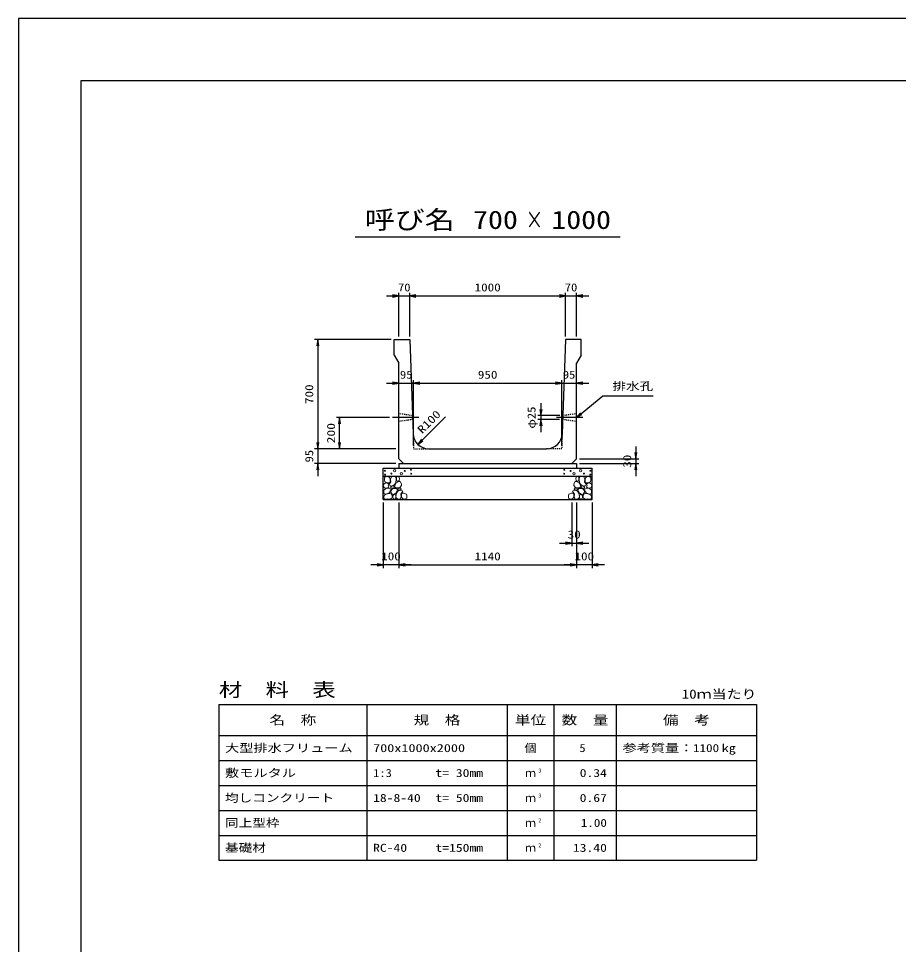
# Model space of a CAD drawing. Units: millimetres at full size. Extents: x 0 to 16820, y 0 to 11880.
# Drawn here: x 0 to 5646, y 5940 to 11880 of the extents above; entities that cross this region are included whole.
import ezdxf
from ezdxf.enums import TextEntityAlignment as Align

# ---------------------------------------------------------------- set-up
doc = ezdxf.new("R2010")
doc.units = ezdxf.units.MM
doc.linetypes.add('CHAIN', pattern=[18.5, 12, -1.5, 3.5, -1.5])
doc.linetypes.add('DASHED_SPACED', pattern=[12, 6, -6])
for name, color, linetype, lineweight in [('0_2', 7, 'Continuous', 25), ('D-BMK', 2, 'CHAIN', 25), ('D-DCR-HCHn', 4, 'Continuous', 9), ('D-MTR-FRAM', 7, 'Continuous', 25), ('D-MTR-LINE', 7, 'Continuous', 25), ('D-STR-DIM', 7, 'Continuous', 25), ('D-STR-STRn', 1, 'Continuous', 25), ('D-TTL', 2, 'Continuous', 25), ('D-TTL-TXT', 7, 'Continuous', 25)]:
    doc.layers.add(name, color=color, linetype=linetype, lineweight=lineweight)
doc.layers.add('D-MTR', color=7, linetype='Continuous')
doc.layers.add('D-MTR-TXT', color=7, linetype='Continuous')
doc.styles.add('ＭＳ ゴシック', font='')
doc.styles.get('ＭＳ ゴシック').set_extended_font_data('MS Gothic')

# ---------------------------------------------------------------- blocks, each defined once
blk = doc.blocks.new('open_arrow')
at = {"color": 0, "linetype": 'Continuous', "lineweight": -2}
blk.add_lwpolyline([(7.5, 1.25), (0, 0), (7.5, -1.25)], dxfattribs=at)

msp = doc.modelspace()

# ---------------------------------------------------------------- linework, layer by layer
at = {"layer": '0_2'}
msp.add_lwpolyline([(3580, 9320), (3750, 9460), (3790, 9460), (4072.944, 9460)], dxfattribs=at)
at = {"layer": 'D-BMK'}
for p, q in [((2567.857, 9320), (2400, 9320)), ((3620, 9320), (3452.143, 9320))]:
    msp.add_line(p, q, dxfattribs=at)
at = {"layer": 'D-DCR-HCHn'}
for points in [[(2378.399, 8938.696), (2362.796, 8942.163), (2348.928, 8935.228), (2347.194, 8919.626), (2350.661, 8907.491), (2367.997, 8902.29), (2380.132, 8902.29), (2385.333, 8910.958), (2385.333, 8930.028)], [(2392.267, 8940.429), (2387.067, 8924.827), (2388.8, 8907.491), (2376.665, 8888.421), (2392.267, 8879.753), (2409.603, 8888.421), (2420.005, 8902.29), (2423.472, 8924.827), (2420.005, 8936.962), (2409.603, 8942.163)], [(2421.739, 8898.823), (2413.071, 8878.02), (2420.005, 8869.352), (2440.808, 8869.352), (2449.476, 8872.819), (2458.144, 8884.954), (2458.144, 8895.356), (2449.476, 8909.224), (2439.074, 8910.958)], [(2425.206, 8936.962), (2425.206, 8916.159), (2433.874, 8910.958), (2442.542, 8916.159), (2444.275, 8928.294), (2442.542, 8938.696), (2430.407, 8942.163)], [(3598.261, 8898.823), (3606.929, 8878.02), (3599.995, 8869.352), (3579.192, 8869.352), (3570.524, 8872.819), (3561.856, 8884.954), (3561.856, 8895.356), (3570.524, 8909.224), (3580.926, 8910.958)], [(3594.794, 8936.962), (3594.794, 8916.159), (3586.126, 8910.958), (3577.458, 8916.159), (3575.725, 8928.294), (3577.458, 8938.696), (3589.593, 8942.163)], [(3627.733, 8940.429), (3632.933, 8924.827), (3631.2, 8907.491), (3643.335, 8888.421), (3627.733, 8879.753), (3610.397, 8888.421), (3599.995, 8902.29), (3596.528, 8924.827), (3599.995, 8936.962), (3610.397, 8942.163)], [(3641.601, 8938.696), (3657.204, 8942.163), (3671.072, 8935.228), (3672.806, 8919.626), (3669.339, 8907.491), (3652.003, 8902.29), (3639.868, 8902.29), (3634.667, 8910.958), (3634.667, 8930.028)], [(2345.46, 8895.356), (2340.26, 8879.753), (2347.194, 8869.352), (2364.53, 8867.618), (2376.366, 8872.699), (2371.464, 8884.954), (2374.932, 8891.889), (2367.997, 8898.823), (2357.596, 8902.29)], [(2378.366, 8837.757), (2391.208, 8857.019), (2389.603, 8861.834), (2371.946, 8866.65), (2355.894, 8865.045), (2344.658, 8855.414), (2343.052, 8844.177), (2344.658, 8832.941), (2357.499, 8829.731)], [(2395.735, 8879.753), (2387.067, 8872.819), (2390.534, 8867.618), (2402.669, 8867.618), (2407.87, 8869.352), (2411.337, 8876.286), (2406.136, 8881.487)], [(2423.311, 8837.757), (2431.337, 8857.019), (2424.916, 8865.045), (2405.654, 8865.045), (2397.628, 8861.834), (2389.603, 8850.598), (2389.603, 8840.967), (2397.628, 8828.125), (2407.259, 8826.52)], [(2450.599, 8799.232), (2455.415, 8813.679), (2453.81, 8829.731), (2465.046, 8847.388), (2450.599, 8855.414), (2434.548, 8847.388), (2424.916, 8834.546), (2421.706, 8813.679), (2424.916, 8802.443), (2434.548, 8797.627)], [(2447.389, 8855.414), (2455.415, 8861.834), (2452.204, 8866.65), (2440.968, 8866.65), (2436.153, 8865.045), (2432.942, 8858.624), (2437.758, 8853.808)], [(3569.401, 8799.232), (3564.585, 8813.679), (3566.19, 8829.731), (3554.954, 8847.388), (3569.401, 8855.414), (3585.452, 8847.388), (3595.084, 8834.546), (3598.294, 8813.679), (3595.084, 8802.443), (3585.452, 8797.627)], [(3572.611, 8855.414), (3564.585, 8861.834), (3567.796, 8866.65), (3579.032, 8866.65), (3583.847, 8865.045), (3587.058, 8858.624), (3582.242, 8853.808)], [(3596.689, 8837.757), (3588.663, 8857.019), (3595.084, 8865.045), (3614.346, 8865.045), (3622.372, 8861.834), (3630.397, 8850.598), (3630.397, 8840.967), (3622.372, 8828.125), (3612.741, 8826.52)], [(3624.265, 8879.753), (3632.933, 8872.819), (3629.466, 8867.618), (3617.331, 8867.618), (3612.13, 8869.352), (3608.663, 8876.286), (3613.864, 8881.487)], [(3641.634, 8837.757), (3628.792, 8857.019), (3630.397, 8861.834), (3648.054, 8866.65), (3664.106, 8865.045), (3675.342, 8855.414), (3676.948, 8844.177), (3675.342, 8832.941), (3662.501, 8829.731)], [(3674.54, 8895.356), (3679.74, 8879.753), (3672.806, 8869.352), (3655.47, 8867.618), (3643.634, 8872.699), (3648.536, 8884.954), (3645.068, 8891.889), (3652.003, 8898.823), (3662.404, 8902.29)], [(2384.787, 8797.627), (2396.023, 8802.443), (2399.234, 8818.494), (2392.813, 8829.731), (2381.577, 8832.941), (2367.13, 8831.336), (2351.078, 8824.915), (2343.052, 8815.284), (2343.052, 8804.048), (2347.868, 8797.627), (2367.13, 8799.232)], [(2420.101, 8802.443), (2420.101, 8821.705), (2412.075, 8826.52), (2404.049, 8821.705), (2402.444, 8810.469), (2404.049, 8800.837), (2415.285, 8797.627)], [(2463.441, 8800.837), (2477.887, 8797.627), (2490.729, 8804.048), (2492.334, 8818.494), (2489.124, 8829.731), (2473.072, 8834.546), (2461.836, 8834.546), (2457.02, 8826.52), (2457.02, 8808.863)], [(3556.559, 8800.837), (3542.113, 8797.627), (3529.271, 8804.048), (3527.666, 8818.494), (3530.876, 8829.731), (3546.928, 8834.546), (3558.164, 8834.546), (3562.98, 8826.52), (3562.98, 8808.863)], [(3599.899, 8802.443), (3599.899, 8821.705), (3607.925, 8826.52), (3615.951, 8821.705), (3617.556, 8810.469), (3615.951, 8800.837), (3604.715, 8797.627)], [(3635.213, 8797.627), (3623.977, 8802.443), (3620.766, 8818.494), (3627.187, 8829.731), (3638.423, 8832.941), (3652.87, 8831.336), (3668.922, 8824.915), (3676.948, 8815.284), (3676.948, 8804.048), (3672.132, 8797.627), (3652.87, 8799.232)]]:
    msp.add_lwpolyline(points, close=True, dxfattribs=at)
for centre, radius in [((2350.727, 8978.955), 3), ((2413.336, 8978.955), 7.5), ((2477.708, 8978.164), 3), ((2518.131, 8985.006), 3), ((3501.869, 8985.006), 3), ((3542.292, 8978.164), 3), ((3606.664, 8978.955), 7.5), ((3669.273, 8978.955), 3), ((2351.869, 8953.91), 3), ((2392.292, 8960.752), 3), ((2456.664, 8959.961), 7.5), ((2519.273, 8959.961), 3), ((3500.727, 8959.961), 3), ((3563.336, 8959.961), 7.5), ((3627.708, 8960.752), 3), ((3668.131, 8953.91), 3)]:
    msp.add_circle(centre, radius, dxfattribs=at)
at = {"layer": 'D-MTR-FRAM'}
for p, q in [((1285, 7480), (4735, 7480)), ((1285, 7480), (1285, 6480)), ((4735, 7480), (4735, 6480)), ((1285, 6480), (4735, 6480))]:
    msp.add_line(p, q, dxfattribs=at)
at = {"layer": 'D-MTR-LINE'}
for p, q in [((2235, 7480), (2235, 6480)), ((3135, 7480), (3135, 6480)), ((3435, 7480), (3435, 6480)), ((3835, 7480), (3835, 6480)), ((1285, 7280), (4735, 7280)), ((1285, 7120), (4735, 7120)), ((1285, 6960), (4735, 6960)), ((1285, 6800), (4735, 6800)), ((1285, 6640), (4735, 6640))]:
    msp.add_line(p, q, dxfattribs=at)
at = {"layer": 'D-STR-DIM'}
for p, q in [((2360, 10100), (2590, 10100)), ((2440, 9840), (2440, 10120)), ((2510, 9840), (2510, 10120)), ((2510, 9840), (2510, 10120)), ((2510, 10100), (3510, 10100)), ((3430, 10100), (3660, 10100)), ((3510, 9840), (3510, 10120)), ((3510, 9840), (3510, 10120)), ((3580, 9840), (3580, 10120)), ((2390, 9820), (1900, 9820)), ((1920, 9820), (1920, 9120)), ((2360, 9540), (2615, 9540)), ((2535, 9140), (2535, 9560)), ((2535, 9140), (2535, 9560)), ((2535, 9540), (3485, 9540)), ((3405, 9540), (3660, 9540)), ((3485, 9140), (3485, 9560)), ((3485, 9140), (3485, 9560)), ((3352.143, 9412.5), (3352.143, 9227.5)), ((3472.589, 9332.5), (3332.143, 9332.5)), ((2380, 9320), (2040, 9320)), ((2060, 9120), (2060, 9320)), ((2562.055, 9148.038), (2738.832, 9324.815)), ((3471.696, 9307.5), (3332.143, 9307.5)), ((1920, 9200), (1920, 8945)), ((2420, 9120), (1900, 9120)), ((2420, 9120), (1900, 9120)), ((2420, 9120), (2040, 9120)), ((3960, 9135), (3960, 8945)), ((3600, 9055), (3980, 9055)), ((2420, 9025), (1900, 9025)), ((3600, 9025), (3980, 9025)), ((2340, 8775), (2340, 8355)), ((2440, 8775), (2440, 8355)), ((2440, 8775), (2440, 8355)), ((3550, 8775), (3550, 8495)), ((3580, 8775), (3580, 8355)), ((3580, 8775), (3580, 8355)), ((3580, 8775), (3580, 8495)), ((3680, 8775), (3680, 8355)), ((3470, 8515), (3660, 8515)), ((2520, 8375), (2260, 8375)), ((2440, 8375), (3580, 8375)), ((3760, 8375), (3500, 8375))]:
    msp.add_line(p, q, dxfattribs=at)
at = {"layer": 'D-STR-STRn'}
for p, q in [((2410, 9820), (2510, 9820)), ((2410, 9720), (2410, 9820)), ((2510, 9820), (2531.556, 9216.431)), ((3510, 9820), (3488.444, 9216.431)), ((3610, 9820), (3510, 9820)), ((3610, 9720), (3610, 9820)), ((2410, 9720), (2440, 9670)), ((3610, 9720), (3580, 9670)), ((2440, 9055), (2440, 9670)), ((3580, 9055), (3580, 9670)), ((2631.492, 9120), (3388.508, 9120)), ((2440, 9055), (2470, 9025)), ((3580, 9055), (3550, 9025)), ((2340, 8795), (2340, 8995)), ((2340, 8995), (3680, 8995)), ((2440, 9025), (3580, 9025)), ((2440, 9025), (2440, 8995)), ((3580, 9025), (3580, 8995)), ((3680, 8795), (3680, 8995)), ((2340, 8945), (3680, 8945)), ((2340, 8795), (3680, 8795))]:
    msp.add_line(p, q, dxfattribs=at)
at = {"layer": 'D-STR-STRn', "color": 2, "linetype": 'DASHED_SPACED'}
for p, q in [((2527.411, 9332.5), (2440, 9345)), ((3580, 9345), (3492.589, 9332.5)), ((2528.304, 9307.5), (2440, 9295)), ((3580, 9295), (3491.696, 9307.5)), ((2531.556, 9216.431), (2535, 9120)), ((3488.444, 9216.431), (3485, 9120)), ((2535, 9120), (2631.492, 9120)), ((3485, 9120), (3388.508, 9120))]:
    msp.add_line(p, q, dxfattribs=at)
at = {"layer": 'D-STR-STRn'}
for centre, start, end in [((2631.492, 9220), 182.04541, 270), ((3388.508, 9220), 270, 357.95459)]:
    msp.add_arc(centre, 100, start, end, dxfattribs=at)
at = {"layer": 'D-TTL'}
for points in [[(0, 0), (16820, 0), (16820, 11880), (0, 11880)], [(400, 400), (16420, 400), (16420, 11480), (400, 11480)]]:
    msp.add_lwpolyline(points, close=True, dxfattribs=at)
at = {"layer": 'D-TTL-TXT'}
msp.add_line((2160, 10480), (3860, 10480), dxfattribs=at)

# ---------------------------------------------------------------- block references
at = {"layer": '0_2', "xscale": 5.33, "yscale": 5.33, "rotation": 39.5}
msp.add_blockref('open_arrow', (3580, 9320), dxfattribs=at)
at = {"layer": 'D-STR-DIM', "xscale": 5.33, "yscale": 5.33}
for p, rotation in [((2440, 10100), 180), ((3510, 10100), 180), ((3510, 10100), 180), ((1920, 9820), 270), ((2440, 9540), 180), ((3485, 9540), 180), ((3485, 9540), 180), ((3352.143, 9332.5), 90), ((2060, 9320), 270), ((3352.143, 9307.5), 270), ((1920, 9120), 90), ((1920, 9120), 90), ((2060, 9120), 90), ((2562.055, 9148.038), 45), ((3960, 9055), 90), ((1920, 9025), 270), ((3960, 9025), 270), ((3550, 8515), 180), ((2340, 8375), 180), ((3580, 8375), 180), ((3580, 8375), 180)]:
    msp.add_blockref('open_arrow', p, dxfattribs=dict(at, rotation=rotation))
for p in [(2510, 10100), (2510, 10100), (3580, 10100), (2535, 9540), (2535, 9540), (3580, 9540), (3580, 8515), (2440, 8375), (2440, 8375), (3680, 8375)]:
    msp.add_blockref('open_arrow', p, dxfattribs=at)

# ---------------------------------------------------------------- texts
at = {"layer": '0_2', "style": 'ＭＳ ゴシック', "width": 1.25}
msp.add_text('排水孔', height=51.32, dxfattribs=at).set_placement((3810, 9480), align=Align.BOTTOM_LEFT)
at = {"layer": 'D-MTR', "style": 'ＭＳ ゴシック', "width": 1.25}
msp.add_text('材\u3000料\u3000表', height=87.98, dxfattribs=at).set_placement((1285, 7504), align=Align.BOTTOM_LEFT)
at = {"layer": 'D-MTR', "style": 'ＭＳ ゴシック', "width": 1.2}
msp.add_text('10ｍ当たり', height=58.65, dxfattribs=at).set_placement((4735, 7499.333), align=Align.BOTTOM_RIGHT)
at = {"layer": 'D-MTR-TXT', "style": 'ＭＳ ゴシック'}
for s, height, width, p in [('名\u3000称', 58.65, 1.25, (1760, 7380)), ('規\u3000格', 58.65, 1.25, (2685, 7380)), ('単位', 58.65, 1.25, (3285, 7380)), ('数\u3000量', 58.65, 1.25, (3635, 7380)), ('備\u3000考', 58.65, 1.25, (4285, 7380)), ('個', 51.32, 1.1, (3285, 7200))]:
    msp.add_text(s, height=height, dxfattribs=dict(at, width=width)).set_placement(p, align=Align.MIDDLE_CENTER)
for s, width, p in [('大型排水フリューム', 1.3, (1325, 7200)), ('700x1000x2000', 1.3, (2275, 7200)), ('参考質量：    kg', 1.3, (3875, 7200)), ('敷モルタル', 1.3, (1325, 7040)), ('1:3', 1.15, (2275, 7040)), ('t= 30mm', 1.25, (2675, 7040)), ('均しコンクリート', 1.25, (1325, 6880)), ('18-8-40', 1.25, (2275, 6880)), ('t= 50mm', 1.25, (2675, 6880)), ('同上型枠', 1.25, (1325, 6720)), ('基礎材', 1.25, (1325, 6560)), ('RC-40', 1.25, (2275, 6560)), ('t=150mm', 1.25, (2675, 6560))]:
    msp.add_text(s, height=51.32, dxfattribs=dict(at, width=width)).set_placement(p, align=Align.MIDDLE_LEFT)
for s, width, p in [('5', 1.15, (3638.553, 7200)), ('1100', 1.2, (4495, 7200)), ('0.34', 1.25, (3775, 7040)), ('0.67', 1.25, (3775, 6880)), ('1.00', 1.2, (3775, 6720)), ('13.40', 1.25, (3775, 6560))]:
    msp.add_text(s, height=51.32, dxfattribs=dict(at, width=width)).set_placement(p, align=Align.MIDDLE_RIGHT)
for p in [(3285, 7040), (3285, 6880), (3285, 6720), (3285, 6560)]:
    msp.add_text('ｍ', height=51.32, dxfattribs=at).set_placement(p, align=Align.MIDDLE_CENTER)
at = {"layer": 'D-MTR-TXT', "style": 'ＭＳ ゴシック', "width": 1.15}
for s, p in [('3', (3335, 7035.333)), ('3', (3335, 6875.333)), ('2', (3335, 6715.333)), ('2', (3335, 6555.333))]:
    msp.add_text(s, height=25.66, dxfattribs=at).set_placement(p, align=Align.BOTTOM_LEFT)
at = {"layer": 'D-STR-DIM', "style": 'ＭＳ ゴシック'}
for s, width, p in [('70', 1.15, (2475, 10155)), ('1000', 1.2, (3010, 10155)), ('70', 1.15, (3545, 10155)), ('95', 1.15, (2487.5, 9595)), ('950', 1.2, (3010, 9595)), ('95', 1.15, (3532.5, 9595)), ('30', 1.2, (3565, 8570)), ('100', 1.2, (2390, 8430)), ('1140', 1.2, (3010, 8430)), ('100', 1.2, (3630, 8430))]:
    msp.add_text(s, height=51.32, dxfattribs=dict(at, width=width)).set_placement(p, align=Align.MIDDLE_CENTER)
for s, width, p in [('700', 1.2, (1865, 9470)), ('φ25', 1.15, (3291.458, 9320)), ('200', 1.25, (2005, 9220)), ('95', 1.15, (1865, 9072.5)), ('30', 1.2, (3905, 9040))]:
    msp.add_text(s, height=51.32, rotation=90, dxfattribs=dict(at, width=width)).set_placement(p, align=Align.MIDDLE_CENTER)
at = {"layer": 'D-STR-DIM', "style": 'ＭＳ ゴシック', "width": 1.25}
msp.add_text('R100', height=51.32, rotation=45, dxfattribs=at).set_placement((2600.995, 9202.063), align=Align.BOTTOM_LEFT)
at = {"layer": 'D-TTL-TXT', "style": 'ＭＳ ゴシック'}
for s, width, p in [('呼び名', 1.2, (2510, 10495)), ('700', 1.2, (3060, 10495)), ('×', 0.7, (3310, 10495)), ('1000', 1.2, (3610, 10495))]:
    msp.add_text(s, height=117.3, dxfattribs=dict(at, width=width)).set_placement(p, align=Align.BOTTOM_CENTER)

doc.saveas('drawing.dxf')
